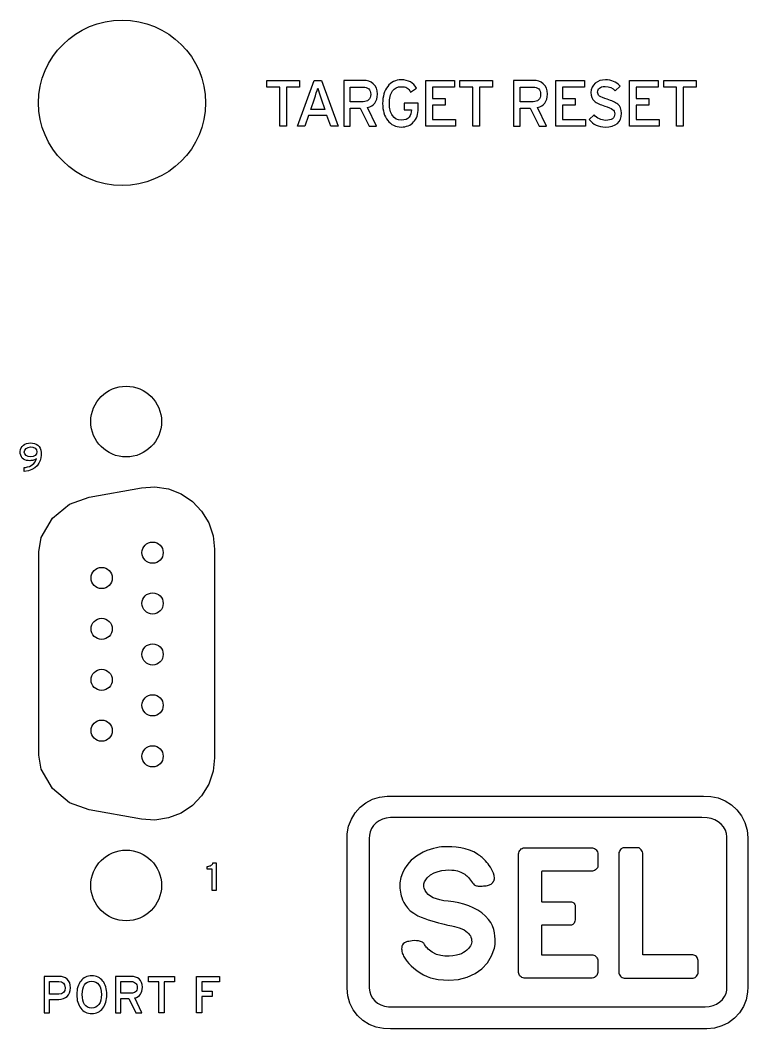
# Model space of a CAD drawing. Extents: x 0.9 to 53.1, y 0.9 to 35.1.
# Drawn here: x 35.745 to 37.289, y 9.65 to 11.79 of the extents above; entities that cross this region are included whole.
import ezdxf

# ---------------------------------------------------------------- set-up
doc = ezdxf.new("R2010")
doc.units = 0
doc.header["$MEASUREMENT"] = 0
doc.layers.add('2.0_____DWG', color=7, linetype='CONTINUOUS')

# ---------------------------------------------------------------- blocks, each defined once
blk = doc.blocks.new('BLK118')
at = {"layer": '2.0_____DWG'}
for points in [[(0.1665, 0.2099), (0.1665, 0.1268), (0.1524, 0.1268), (0.1524, 0.2099), (0.125, 0.2099), (0.125, 0.2241), (0.1941, 0.2241), (0.1941, 0.2099)], [(0.2604, 0.1268), (0.2523, 0.1499), (0.2133, 0.1499), (0.2053, 0.1268), (0.1901, 0.1268), (0.2252, 0.2241), (0.2406, 0.2241), (0.276, 0.1268)], [(0.4618, 0.1268), (0.4618, 0.2241), (0.5225, 0.2241), (0.5225, 0.2099), (0.4761, 0.2099), (0.4761, 0.1858), (0.503, 0.1858), (0.503, 0.1716), (0.4761, 0.1716), (0.4761, 0.1411), (0.5246, 0.1411), (0.5246, 0.1268)], [(0.5759, 0.2099), (0.5759, 0.1268), (0.5619, 0.1268), (0.5619, 0.2099), (0.5344, 0.2099), (0.5344, 0.2241), (0.6036, 0.2241), (0.6036, 0.2099)], [(0.7377, 0.1268), (0.7377, 0.2241), (0.7984, 0.2241), (0.7984, 0.2099), (0.7519, 0.2099), (0.7519, 0.1858), (0.7789, 0.1858), (0.7789, 0.1716), (0.7519, 0.1716), (0.7519, 0.1411), (0.8004, 0.1411), (0.8004, 0.1268)], [(0.894, 0.1268), (0.894, 0.2241), (0.9547, 0.2241), (0.9547, 0.2099), (0.9082, 0.2099), (0.9082, 0.1858), (0.9352, 0.1858), (0.9352, 0.1716), (0.9082, 0.1716), (0.9082, 0.1411), (0.9567, 0.1411), (0.9567, 0.1268)], [(1.0081, 0.2099), (1.0081, 0.1268), (0.994, 0.1268), (0.994, 0.2099), (0.9666, 0.2099), (0.9666, 0.2241), (1.0357, 0.2241), (1.0357, 0.2099)]]:
    blk.add_lwpolyline(points, close=True, dxfattribs=at)
for points, knots in [([(0.3593, 0.195), (0.3591, 0.1794), (0.3521, 0.1699), (0.3386, 0.1665), (0.3386, 0.1665), (0.3577, 0.1268), (0.3577, 0.1268), (0.3577, 0.1268), (0.3415, 0.1268), (0.3415, 0.1268), (0.3415, 0.1268), (0.3228, 0.1651), (0.3228, 0.1651), (0.3228, 0.1651), (0.3016, 0.1651), (0.3016, 0.1651), (0.3016, 0.1651), (0.3016, 0.1268), (0.3016, 0.1268), (0.3016, 0.1268), (0.2877, 0.1268), (0.2877, 0.1268), (0.2877, 0.1268), (0.2877, 0.2241), (0.2877, 0.2241), (0.2877, 0.2241), (0.3291, 0.2241), (0.3291, 0.2241), (0.3376, 0.2241), (0.3447, 0.2218), (0.3504, 0.217), (0.3562, 0.2123), (0.3593, 0.2051), (0.3593, 0.195)], [0, 0, 0, 0, 1, 1, 1, 2, 2, 2, 3, 3, 3, 4, 4, 4, 5, 5, 5, 6, 6, 6, 7, 7, 7, 8, 8, 8, 9, 9, 9, 10, 10, 10, 11, 11, 11, 11]), ([(0.4459, 0.1648), (0.4457, 0.1522), (0.4425, 0.1428), (0.4359, 0.136), (0.4295, 0.1289), (0.4208, 0.1255), (0.4101, 0.1251), (0.3977, 0.1255), (0.3881, 0.1302), (0.3811, 0.1394), (0.374, 0.1485), (0.3704, 0.1604), (0.3703, 0.1753), (0.3704, 0.1906), (0.374, 0.2024), (0.3811, 0.2116), (0.3881, 0.2207), (0.3977, 0.2255), (0.4101, 0.2255), (0.4252, 0.2255), (0.4359, 0.2194), (0.4422, 0.2075), (0.4422, 0.2075), (0.4298, 0.1994), (0.4298, 0.1994), (0.4274, 0.2035), (0.4247, 0.2065), (0.4218, 0.2085), (0.4188, 0.2102), (0.4149, 0.2109), (0.4101, 0.2109), (0.4018, 0.2109), (0.3955, 0.2079), (0.3913, 0.2018), (0.3869, 0.1953), (0.3847, 0.1865), (0.3847, 0.1753), (0.3847, 0.1645), (0.3869, 0.156), (0.3913, 0.1495), (0.3955, 0.1431), (0.4018, 0.1397), (0.4101, 0.1397), (0.4178, 0.14), (0.4232, 0.1421), (0.4267, 0.1465), (0.43, 0.1509), (0.4315, 0.156), (0.4315, 0.1617), (0.4315, 0.1617), (0.4315, 0.1621), (0.4315, 0.1621), (0.4315, 0.1621), (0.4161, 0.1621), (0.4161, 0.1621), (0.4161, 0.1621), (0.4161, 0.176), (0.4161, 0.176), (0.4161, 0.176), (0.4459, 0.176), (0.4459, 0.176), (0.4459, 0.176), (0.4459, 0.1648), (0.4459, 0.1648)], [0, 0, 0, 0, 1, 1, 1, 2, 2, 2, 3, 3, 3, 4, 4, 4, 5, 5, 5, 6, 6, 6, 7, 7, 7, 8, 8, 8, 9, 9, 9, 10, 10, 10, 11, 11, 11, 12, 12, 12, 13, 13, 13, 14, 14, 14, 15, 15, 15, 16, 16, 16, 17, 17, 17, 18, 18, 18, 19, 19, 19, 20, 20, 20, 21, 21, 21, 21]), ([(0.7199, 0.195), (0.7197, 0.1794), (0.7128, 0.1699), (0.6992, 0.1665), (0.6992, 0.1665), (0.7183, 0.1268), (0.7183, 0.1268), (0.7183, 0.1268), (0.7021, 0.1268), (0.7021, 0.1268), (0.7021, 0.1268), (0.6834, 0.1651), (0.6834, 0.1651), (0.6834, 0.1651), (0.6622, 0.1651), (0.6622, 0.1651), (0.6622, 0.1651), (0.6622, 0.1268), (0.6622, 0.1268), (0.6622, 0.1268), (0.6483, 0.1268), (0.6483, 0.1268), (0.6483, 0.1268), (0.6483, 0.2241), (0.6483, 0.2241), (0.6483, 0.2241), (0.6897, 0.2241), (0.6897, 0.2241), (0.6982, 0.2241), (0.7053, 0.2218), (0.7111, 0.217), (0.7168, 0.2123), (0.7199, 0.2051), (0.7199, 0.195)], [0, 0, 0, 0, 1, 1, 1, 2, 2, 2, 3, 3, 3, 4, 4, 4, 5, 5, 5, 6, 6, 6, 7, 7, 7, 8, 8, 8, 9, 9, 9, 10, 10, 10, 11, 11, 11, 11]), ([(0.877, 0.1546), (0.8772, 0.1356), (0.8657, 0.1258), (0.8423, 0.1251), (0.8282, 0.1255), (0.817, 0.1309), (0.8087, 0.1411), (0.8087, 0.1411), (0.8189, 0.1509), (0.8189, 0.1509), (0.8258, 0.1434), (0.834, 0.1397), (0.8433, 0.1394), (0.8564, 0.1394), (0.8628, 0.1441), (0.8628, 0.1536), (0.8628, 0.1573), (0.8613, 0.1604), (0.8582, 0.1628), (0.855, 0.1651), (0.8494, 0.1675), (0.8416, 0.1699), (0.8318, 0.1726), (0.8243, 0.176), (0.8196, 0.1801), (0.8146, 0.1841), (0.8121, 0.1902), (0.8121, 0.1984), (0.8123, 0.2068), (0.8153, 0.2136), (0.8213, 0.2184), (0.827, 0.2231), (0.8343, 0.2255), (0.8431, 0.2255), (0.8557, 0.2255), (0.8659, 0.2211), (0.874, 0.2123), (0.874, 0.2123), (0.864, 0.2021), (0.864, 0.2021), (0.8584, 0.2082), (0.8511, 0.2112), (0.8421, 0.2112), (0.8365, 0.2112), (0.8326, 0.2102), (0.8301, 0.2079), (0.8277, 0.2055), (0.8263, 0.2028), (0.8263, 0.1994), (0.8263, 0.1977), (0.8267, 0.196), (0.8274, 0.195), (0.8279, 0.1936), (0.8291, 0.1923), (0.8306, 0.1909), (0.8336, 0.1889), (0.8391, 0.1865), (0.8469, 0.1841), (0.8564, 0.1814), (0.8636, 0.178), (0.8691, 0.1736), (0.8743, 0.1695), (0.877, 0.1631), (0.877, 0.1546)], [0, 0, 0, 0, 1, 1, 1, 2, 2, 2, 3, 3, 3, 4, 4, 4, 5, 5, 5, 6, 6, 6, 7, 7, 7, 8, 8, 8, 9, 9, 9, 10, 10, 10, 11, 11, 11, 12, 12, 12, 13, 13, 13, 14, 14, 14, 15, 15, 15, 16, 16, 16, 17, 17, 17, 18, 18, 18, 19, 19, 19, 20, 20, 20, 21, 21, 21, 21]), ([(0.2399, 0.1851), (0.237, 0.1943), (0.2345, 0.2018), (0.2326, 0.2075), (0.2309, 0.2018), (0.2285, 0.1943), (0.2255, 0.1851), (0.2255, 0.1851), (0.2179, 0.1628), (0.2179, 0.1628), (0.2179, 0.1628), (0.2477, 0.1628), (0.2477, 0.1628), (0.2477, 0.1628), (0.2399, 0.1851), (0.2399, 0.1851)], [0, 0, 0, 0, 1, 1, 1, 2, 2, 2, 3, 3, 3, 4, 4, 4, 5, 5, 5, 5]), ([(0.345, 0.1946), (0.345, 0.1997), (0.3435, 0.2038), (0.3408, 0.2062), (0.3379, 0.2089), (0.334, 0.2102), (0.3291, 0.2102), (0.3291, 0.2102), (0.3016, 0.2102), (0.3016, 0.2102), (0.3016, 0.2102), (0.3016, 0.179), (0.3016, 0.179), (0.3016, 0.179), (0.3291, 0.179), (0.3291, 0.179), (0.334, 0.179), (0.3377, 0.1804), (0.3406, 0.1828), (0.3435, 0.1855), (0.345, 0.1892), (0.345, 0.1946)], [0, 0, 0, 0, 1, 1, 1, 2, 2, 2, 3, 3, 3, 4, 4, 4, 5, 5, 5, 6, 6, 6, 7, 7, 7, 7]), ([(0.7056, 0.1946), (0.7056, 0.1997), (0.7041, 0.2038), (0.7014, 0.2062), (0.6985, 0.2089), (0.6946, 0.2102), (0.6897, 0.2102), (0.6897, 0.2102), (0.6622, 0.2102), (0.6622, 0.2102), (0.6622, 0.2102), (0.6622, 0.179), (0.6622, 0.179), (0.6622, 0.179), (0.6897, 0.179), (0.6897, 0.179), (0.6946, 0.179), (0.6983, 0.1804), (0.7012, 0.1828), (0.7041, 0.1855), (0.7056, 0.1892), (0.7056, 0.1946)], [0, 0, 0, 0, 1, 1, 1, 2, 2, 2, 3, 3, 3, 4, 4, 4, 5, 5, 5, 6, 6, 6, 7, 7, 7, 7])]:
    blk.add_open_spline(points, degree=3, knots=knots, dxfattribs=at)
blk = doc.blocks.new('BLK117')
at = {"layer": '2.0_____DWG'}
for points in [[(0.3793, 0.1929), (0.3793, 0.1265), (0.3679, 0.1265), (0.3679, 0.1929), (0.346, 0.1929), (0.346, 0.2041), (0.4013, 0.2041), (0.4013, 0.1929)], [(0.4595, 0.1929), (0.4595, 0.1726), (0.4812, 0.1726), (0.4812, 0.1611), (0.4595, 0.1611), (0.4595, 0.1265), (0.4483, 0.1265), (0.4483, 0.2041), (0.4968, 0.2041), (0.4968, 0.1929)]]:
    blk.add_lwpolyline(points, close=True, dxfattribs=at)
for points, knots in [([(0.1807, 0.1801), (0.1806, 0.1719), (0.1782, 0.1658), (0.1736, 0.1617), (0.1692, 0.1577), (0.1631, 0.1553), (0.1556, 0.1553), (0.1556, 0.1553), (0.136, 0.1553), (0.136, 0.1553), (0.136, 0.1553), (0.136, 0.1265), (0.136, 0.1265), (0.136, 0.1265), (0.125, 0.1265), (0.125, 0.1265), (0.125, 0.1265), (0.125, 0.2041), (0.125, 0.2041), (0.125, 0.2041), (0.1565, 0.2041), (0.1565, 0.2041), (0.1636, 0.2041), (0.1694, 0.2021), (0.1738, 0.1984), (0.1784, 0.1943), (0.1806, 0.1882), (0.1807, 0.1801)], [0, 0, 0, 0, 1, 1, 1, 2, 2, 2, 3, 3, 3, 4, 4, 4, 5, 5, 5, 6, 6, 6, 7, 7, 7, 8, 8, 8, 9, 9, 9, 9]), ([(0.1692, 0.1801), (0.169, 0.1889), (0.1646, 0.1933), (0.1561, 0.1933), (0.1561, 0.1933), (0.136, 0.1933), (0.136, 0.1933), (0.136, 0.1933), (0.136, 0.1665), (0.136, 0.1665), (0.136, 0.1665), (0.1561, 0.1665), (0.1561, 0.1665), (0.1648, 0.1665), (0.1692, 0.1709), (0.1692, 0.1801)], [0, 0, 0, 0, 1, 1, 1, 2, 2, 2, 3, 3, 3, 4, 4, 4, 5, 5, 5, 5]), ([(0.2577, 0.1655), (0.2577, 0.1533), (0.2548, 0.1438), (0.2492, 0.1367), (0.2435, 0.1292), (0.2357, 0.1255), (0.2258, 0.1251), (0.216, 0.1255), (0.2082, 0.1292), (0.2026, 0.1367), (0.1968, 0.1438), (0.194, 0.1533), (0.194, 0.1655), (0.194, 0.1773), (0.1968, 0.1872), (0.2026, 0.1943), (0.2082, 0.2018), (0.216, 0.2055), (0.2258, 0.2055), (0.2357, 0.2055), (0.2435, 0.2018), (0.2492, 0.1943), (0.2548, 0.1872), (0.2577, 0.1773), (0.2577, 0.1655)], [0, 0, 0, 0, 1, 1, 1, 2, 2, 2, 3, 3, 3, 4, 4, 4, 5, 5, 5, 6, 6, 6, 7, 7, 7, 8, 8, 8, 8]), ([(0.2462, 0.1655), (0.2462, 0.1743), (0.2445, 0.1811), (0.2411, 0.1862), (0.2375, 0.1912), (0.2324, 0.194), (0.2258, 0.194), (0.2192, 0.194), (0.2141, 0.1912), (0.2107, 0.1862), (0.2072, 0.1811), (0.2055, 0.1743), (0.2055, 0.1655), (0.2055, 0.1567), (0.2072, 0.1495), (0.2107, 0.1448), (0.2141, 0.1394), (0.2192, 0.137), (0.2258, 0.137), (0.2324, 0.137), (0.2375, 0.1394), (0.2411, 0.1448), (0.2445, 0.1495), (0.2462, 0.1567), (0.2462, 0.1655)], [0, 0, 0, 0, 1, 1, 1, 2, 2, 2, 3, 3, 3, 4, 4, 4, 5, 5, 5, 6, 6, 6, 7, 7, 7, 8, 8, 8, 8]), ([(0.3333, 0.1811), (0.3332, 0.1685), (0.3277, 0.1611), (0.3169, 0.1584), (0.3169, 0.1584), (0.3321, 0.1265), (0.3321, 0.1265), (0.3321, 0.1265), (0.3192, 0.1265), (0.3192, 0.1265), (0.3192, 0.1265), (0.3043, 0.1573), (0.3043, 0.1573), (0.3043, 0.1573), (0.2872, 0.1573), (0.2872, 0.1573), (0.2872, 0.1573), (0.2872, 0.1265), (0.2872, 0.1265), (0.2872, 0.1265), (0.2762, 0.1265), (0.2762, 0.1265), (0.2762, 0.1265), (0.2762, 0.2041), (0.2762, 0.2041), (0.2762, 0.2041), (0.3092, 0.2041), (0.3092, 0.2041), (0.316, 0.2041), (0.3218, 0.2024), (0.3264, 0.1987), (0.3309, 0.195), (0.3333, 0.1889), (0.3333, 0.1811)], [0, 0, 0, 0, 1, 1, 1, 2, 2, 2, 3, 3, 3, 4, 4, 4, 5, 5, 5, 6, 6, 6, 7, 7, 7, 8, 8, 8, 9, 9, 9, 10, 10, 10, 11, 11, 11, 11]), ([(0.322, 0.1807), (0.322, 0.1848), (0.3208, 0.1879), (0.3186, 0.1899), (0.3162, 0.1923), (0.3131, 0.1933), (0.3092, 0.1933), (0.3092, 0.1933), (0.2872, 0.1933), (0.2872, 0.1933), (0.2872, 0.1933), (0.2872, 0.1682), (0.2872, 0.1682), (0.2872, 0.1682), (0.3092, 0.1682), (0.3092, 0.1682), (0.3131, 0.1682), (0.3162, 0.1692), (0.3184, 0.1712), (0.3208, 0.1733), (0.322, 0.1763), (0.322, 0.1807)], [0, 0, 0, 0, 1, 1, 1, 2, 2, 2, 3, 3, 3, 4, 4, 4, 5, 5, 5, 6, 6, 6, 7, 7, 7, 7])]:
    blk.add_open_spline(points, degree=3, knots=knots, dxfattribs=at)

msp = doc.modelspace()

# ---------------------------------------------------------------- linework, layer by layer
at = {"layer": '2.0_____DWG'}
for points in [[(35.7535, 10.8327), (35.7535, 10.833), (35.7535, 10.8339), (35.7535, 10.8351), (35.7535, 10.8366), (35.7535, 10.8381), (35.7535, 10.8394), (35.7535, 10.8405), (35.7535, 10.8411), (35.7561, 10.8413), (35.7605, 10.8421), (35.7645, 10.8433), (35.7681, 10.845), (35.7714, 10.8471), (35.7742, 10.8498), (35.7766, 10.8529), (35.7786, 10.8566), (35.7797, 10.8599), (35.7782, 10.8588), (35.7767, 10.8579), (35.7751, 10.8571), (35.7734, 10.8565), (35.7716, 10.856), (35.7697, 10.8557), (35.7676, 10.8555), (35.7652, 10.8554), (35.7619, 10.8555), (35.7583, 10.8561), (35.7551, 10.8572), (35.7521, 10.8588), (35.7496, 10.861), (35.7475, 10.8636), (35.7461, 10.8669), (35.7452, 10.8706), (35.745, 10.8749), (35.7457, 10.879), (35.7471, 10.8826), (35.7491, 10.8857), (35.7518, 10.8882), (35.755, 10.8902), (35.7587, 10.8917), (35.7627, 10.8926), (35.7671, 10.893), (35.7714, 10.8928), (35.7754, 10.892), (35.7791, 10.8906), (35.7823, 10.8885), (35.785, 10.8857), (35.7871, 10.8822), (35.7886, 10.8779), (35.7895, 10.8729), (35.7895, 10.8672), (35.7888, 10.8615), (35.7872, 10.8557), (35.7847, 10.85), (35.781, 10.8447), (35.7762, 10.8401), (35.7701, 10.8364), (35.7625, 10.8338)], [(36.0025, 10.7981), (36.0308, 10.7998), (36.0597, 10.7957), (36.0866, 10.7848), (36.1104, 10.7692), (36.13, 10.7486), (36.1451, 10.7238), (36.1544, 10.6963), (36.1575, 10.6679), (36.1575, 10.225), (36.1544, 10.1969), (36.1451, 10.1694), (36.13, 10.1443), (36.1104, 10.124), (36.0866, 10.108), (36.0597, 10.0975), (36.0308, 10.0931), (36.0025, 10.0951), (35.8915, 10.1145), (35.8498, 10.1297), (35.8133, 10.1599), (35.7899, 10.2009), (35.7848, 10.2311), (35.7848, 10.6621), (35.7899, 10.6923), (35.8133, 10.7333), (35.8498, 10.7635), (35.8915, 10.7784)], [(36.5237, 10.1436), (36.5497, 10.1436), (36.6187, 10.1436), (36.7175, 10.1436), (36.8328, 10.1436), (36.9515, 10.1436), (37.0603, 10.1436), (37.1458, 10.1436), (37.1949, 10.1436), (37.21, 10.1432), (37.2259, 10.14), (37.2407, 10.134), (37.2541, 10.1254), (37.2657, 10.1146), (37.2753, 10.1019), (37.2825, 10.0876), (37.2871, 10.072), (37.2887, 10.0555), (37.2887, 10.0433), (37.2887, 10.0108), (37.2887, 9.9643), (37.2887, 9.91), (37.2887, 9.8541), (37.2887, 9.803), (37.2887, 9.7627), (37.2887, 9.7396), (37.2883, 9.7281), (37.2852, 9.7121), (37.2792, 9.6974), (37.2708, 9.6842), (37.2601, 9.6727), (37.2476, 9.6633), (37.2335, 9.6563), (37.2181, 9.6518), (37.2017, 9.6503), (37.1758, 9.6503), (37.1068, 9.6503), (37.008, 9.6503), (36.8926, 9.6503), (36.7739, 9.6503), (36.6652, 9.6503), (36.5796, 9.6503), (36.5305, 9.6503), (36.5155, 9.6507), (36.4999, 9.6537), (36.4853, 9.6595), (36.4722, 9.6677), (36.4609, 9.6782), (36.4515, 9.6906), (36.4444, 9.7046), (36.44, 9.72), (36.4384, 9.7364), (36.4384, 9.7486), (36.4384, 9.7811), (36.4384, 9.8276), (36.4384, 9.8819), (36.4384, 9.9377), (36.4384, 9.9889), (36.4384, 10.0292), (36.4384, 10.0523), (36.4388, 10.0638), (36.4419, 10.0799), (36.4476, 10.0949), (36.4559, 10.1084), (36.4663, 10.1203), (36.4786, 10.13), (36.4924, 10.1374), (36.5076, 10.142)], [(36.5305, 10.0982), (36.5218, 10.0974), (36.5138, 10.0952), (36.5065, 10.0917), (36.5001, 10.0871), (36.4947, 10.0816), (36.4904, 10.0753), (36.4875, 10.0683), (36.4859, 10.061), (36.4857, 10.054), (36.4857, 10.0307), (36.4857, 9.9902), (36.4857, 9.9388), (36.4857, 9.8826), (36.4857, 9.8281), (36.4857, 9.7813), (36.4857, 9.7487), (36.4857, 9.7364), (36.4865, 9.7289), (36.4888, 9.7219), (36.4924, 9.7154), (36.4973, 9.7097), (36.5032, 9.7049), (36.51, 9.701), (36.5177, 9.6983), (36.5261, 9.6969), (36.5371, 9.6967), (36.5855, 9.6967), (36.6697, 9.6967), (36.7768, 9.6967), (36.8936, 9.6967), (37.0072, 9.6967), (37.1045, 9.6967), (37.1724, 9.6967), (37.198, 9.6967), (37.2067, 9.6974), (37.215, 9.6995), (37.2225, 9.7028), (37.2291, 9.7072), (37.2348, 9.7125), (37.2393, 9.7186), (37.2424, 9.7253), (37.244, 9.7326), (37.2443, 9.7396), (37.2443, 9.7628), (37.2443, 9.8033), (37.2443, 9.8548), (37.2443, 9.9109), (37.2443, 9.9655), (37.2443, 10.0122), (37.2443, 10.0449), (37.2443, 10.0572), (37.2434, 10.0647), (37.241, 10.0719), (37.2372, 10.0785), (37.2321, 10.0845), (37.2259, 10.0895), (37.2188, 10.0936), (37.2109, 10.0965), (37.2024, 10.098), (37.1913, 10.0982), (37.143, 10.0982), (37.0587, 10.0982), (36.9517, 10.0982), (36.8348, 10.0982), (36.7212, 10.0982), (36.624, 10.0982), (36.556, 10.0982)], [(36.5985, 9.834), (36.5945, 9.8357), (36.5902, 9.8368), (36.5857, 9.8372), (36.5812, 9.8373), (36.5769, 9.837), (36.5729, 9.8365), (36.5695, 9.8358), (36.5668, 9.8352), (36.5646, 9.8345), (36.5606, 9.8329), (36.5578, 9.8307), (36.556, 9.8282), (36.5549, 9.8255), (36.5544, 9.8228), (36.5543, 9.8202), (36.5545, 9.8179), (36.5547, 9.816), (36.5549, 9.8143), (36.5556, 9.8117), (36.5564, 9.8093), (36.5573, 9.8069), (36.5584, 9.8047), (36.5597, 9.8024), (36.561, 9.8003), (36.5626, 9.7981), (36.5642, 9.7959), (36.5663, 9.793), (36.5697, 9.7887), (36.5743, 9.7839), (36.58, 9.7789), (36.5865, 9.7739), (36.5935, 9.7691), (36.6008, 9.7648), (36.6081, 9.7612), (36.6152, 9.7585), (36.6318, 9.7551), (36.6541, 9.7535), (36.6747, 9.7552), (36.6935, 9.76), (36.7102, 9.7676), (36.7245, 9.7778), (36.7362, 9.7903), (36.7452, 9.8049), (36.7511, 9.8214), (36.7524, 9.8291), (36.7527, 9.8342), (36.7527, 9.8403), (36.7523, 9.847), (36.7513, 9.8541), (36.7496, 9.8613), (36.747, 9.8685), (36.7435, 9.8755), (36.7388, 9.8819), (36.7319, 9.8895), (36.7241, 9.8963), (36.7156, 9.9022), (36.7063, 9.9072), (36.6965, 9.9114), (36.6861, 9.9148), (36.6753, 9.9175), (36.6641, 9.9195), (36.6527, 9.9209), (36.6437, 9.922), (36.6355, 9.9237), (36.6281, 9.9258), (36.6215, 9.9284), (36.6157, 9.9315), (36.6109, 9.9351), (36.607, 9.9393), (36.604, 9.944), (36.6022, 9.9488), (36.6015, 9.9513), (36.6011, 9.9535), (36.6012, 9.9557), (36.6016, 9.9577), (36.6022, 9.9598), (36.6031, 9.9619), (36.6041, 9.9641), (36.6053, 9.9666), (36.6084, 9.9707), (36.6156, 9.9767), (36.6235, 9.981), (36.6315, 9.984), (36.6396, 9.9859), (36.6473, 9.9868), (36.6544, 9.9872), (36.6606, 9.9871), (36.6656, 9.9868), (36.6693, 9.9863), (36.6728, 9.9853), (36.6762, 9.9842), (36.6795, 9.9829), (36.6826, 9.9814), (36.6855, 9.9798), (36.6882, 9.9782), (36.6905, 9.9765), (36.6925, 9.9747), (36.6941, 9.9731), (36.6959, 9.971), (36.6979, 9.9684), (36.7001, 9.9657), (36.7024, 9.9628), (36.7045, 9.9602), (36.7065, 9.9578), (36.7083, 9.956), (36.7096, 9.9549), (36.7112, 9.9543), (36.7129, 9.9538), (36.7146, 9.9534), (36.7165, 9.9532), (36.7184, 9.953), (36.7205, 9.953), (36.7228, 9.9531), (36.7253, 9.9532), (36.7281, 9.9534), (36.731, 9.9536), (36.7337, 9.9539), (36.7362, 9.9542), (36.7384, 9.9547), (36.7405, 9.9554), (36.7424, 9.9562), (36.7441, 9.9573), (36.7456, 9.9586), (36.7469, 9.9603), (36.7479, 9.9614), (36.7488, 9.9624), (36.7494, 9.9633), (36.75, 9.9641), (36.7504, 9.9649), (36.7507, 9.9657), (36.7509, 9.9667), (36.7511, 9.9679), (36.7512, 9.9702), (36.7504, 9.9754), (36.7491, 9.9803), (36.7473, 9.9848), (36.7451, 9.989), (36.7427, 9.9929), (36.7401, 9.9966), (36.7375, 10), (36.735, 10.0033), (36.7324, 10.0064), (36.7297, 10.0091), (36.7273, 10.0114), (36.725, 10.0134), (36.7228, 10.0152), (36.7206, 10.0169), (36.7183, 10.0186), (36.7158, 10.0203), (36.713, 10.0222), (36.7073, 10.0256), (36.6985, 10.0294), (36.6892, 10.0322), (36.6796, 10.0343), (36.6702, 10.0356), (36.6611, 10.0363), (36.6525, 10.0366), (36.6449, 10.0364), (36.6385, 10.036), (36.6336, 10.0355), (36.6281, 10.0345), (36.6218, 10.0329), (36.615, 10.0308), (36.6077, 10.0282), (36.6002, 10.0249), (36.5928, 10.0211), (36.5857, 10.0167), (36.5791, 10.0117), (36.5748, 10.0078), (36.5702, 10.003), (36.5653, 9.9968), (36.5603, 9.9894), (36.5559, 9.9807), (36.5525, 9.971), (36.5504, 9.9601), (36.5503, 9.9483), (36.5524, 9.9356), (36.5533, 9.9323), (36.5544, 9.9285), (36.5562, 9.9237), (36.5587, 9.9184), (36.5622, 9.9127), (36.5667, 9.9068), (36.5726, 9.9009), (36.5799, 9.8953), (36.5886, 9.8903), (36.5958, 9.887), (36.6032, 9.884), (36.6107, 9.8813), (36.6181, 9.879), (36.6253, 9.877), (36.6322, 9.8752), (36.6387, 9.8736), (36.6445, 9.8722), (36.6491, 9.8711), (36.6525, 9.8703), (36.6565, 9.8694), (36.6611, 9.8685), (36.6661, 9.8675), (36.6713, 9.8662), (36.6766, 9.8647), (36.6818, 9.8627), (36.6866, 9.8602), (36.6908, 9.8574), (36.6938, 9.8549), (36.6964, 9.8524), (36.6985, 9.8499), (36.7002, 9.8472), (36.7014, 9.8444), (36.7023, 9.8414), (36.7028, 9.8382), (36.7029, 9.8347), (36.7028, 9.8318), (36.702, 9.8293), (36.7005, 9.8265), (36.6985, 9.8235), (36.6959, 9.8205), (36.6928, 9.8174), (36.6893, 9.8145), (36.6853, 9.8119), (36.681, 9.8096), (36.6764, 9.8078), (36.6704, 9.8062), (36.6632, 9.8049), (36.655, 9.8041), (36.6462, 9.8043), (36.6371, 9.8055), (36.6279, 9.8082), (36.6191, 9.8126), (36.6108, 9.819), (36.6081, 9.8219), (36.6065, 9.8238), (36.6052, 9.8256), (36.6041, 9.8273), (36.6031, 9.8289), (36.6022, 9.8304), (36.6011, 9.8317), (36.5999, 9.8329)], [(36.8024, 10.0016), (36.8024, 10.0016), (36.8024, 10.0016), (36.8024, 10.0016), (36.8024, 10.0016), (36.8024, 10.0016), (36.8024, 10.0016), (36.8024, 10.0016), (36.8024, 10.0016), (36.8024, 10.0016), (36.8024, 10.0025), (36.8024, 10.0044), (36.8024, 10.0071), (36.8024, 10.0102), (36.8024, 10.0133), (36.8024, 10.0162), (36.8024, 10.0185), (36.8024, 10.0199), (36.8025, 10.0212), (36.8028, 10.0238), (36.8036, 10.0262), (36.8047, 10.0284), (36.8061, 10.0303), (36.8078, 10.0319), (36.8099, 10.0331), (36.8122, 10.034), (36.8148, 10.0344), (36.8176, 10.0344), (36.8275, 10.0344), (36.8446, 10.0344), (36.8662, 10.0344), (36.8901, 10.0344), (36.9135, 10.0344), (36.9342, 10.0344), (36.9496, 10.0344), (36.9572, 10.0344), (36.9593, 10.0343), (36.9615, 10.0338), (36.9636, 10.0328), (36.9655, 10.0315), (36.9671, 10.0298), (36.9685, 10.0278), (36.9695, 10.0256), (36.9702, 10.0231), (36.9704, 10.0205), (36.9704, 10.0195), (36.9704, 10.0173), (36.9704, 10.0142), (36.9704, 10.0103), (36.9704, 10.0063), (36.9704, 10.0025), (36.9704, 9.9993), (36.9704, 9.9972), (36.9704, 9.9963), (36.9702, 9.9941), (36.9695, 9.9921), (36.9685, 9.9903), (36.9671, 9.9886), (36.9655, 9.9872), (36.9636, 9.986), (36.9615, 9.9852), (36.9593, 9.9847), (36.9573, 9.9846), (36.9515, 9.9846), (36.94, 9.9846), (36.9244, 9.9846), (36.9067, 9.9846), (36.8888, 9.9846), (36.8725, 9.9846), (36.8596, 9.9846), (36.8521, 9.9846), (36.8509, 9.9841), (36.8509, 9.9799), (36.8509, 9.9723), (36.8509, 9.9626), (36.8509, 9.9517), (36.8509, 9.9409), (36.8509, 9.9313), (36.8509, 9.924), (36.8509, 9.9202), (36.8519, 9.9198), (36.8566, 9.9198), (36.8643, 9.9198), (36.874, 9.9198), (36.8845, 9.9198), (36.8948, 9.9198), (36.9037, 9.9198), (36.9103, 9.9198), (36.9132, 9.9198), (36.9148, 9.9197), (36.9165, 9.9192), (36.918, 9.9184), (36.9194, 9.9173), (36.9205, 9.9159), (36.9214, 9.9143), (36.9221, 9.9124), (36.9225, 9.9104), (36.9226, 9.9083), (36.9226, 9.9075), (36.9226, 9.9052), (36.9226, 9.9019), (36.9226, 9.8981), (36.9226, 9.8941), (36.9226, 9.8903), (36.9226, 9.8872), (36.9226, 9.8851), (36.9226, 9.884), (36.9224, 9.8813), (36.922, 9.8788), (36.9213, 9.8766), (36.9203, 9.8747), (36.9192, 9.8731), (36.9178, 9.8718), (36.9162, 9.8709), (36.9145, 9.8704), (36.913, 9.8703), (36.9093, 9.8703), (36.9023, 9.8703), (36.893, 9.8703), (36.8826, 9.8703), (36.8721, 9.8703), (36.8627, 9.8703), (36.8555, 9.8703), (36.8514, 9.8703), (36.8509, 9.8696), (36.8509, 9.8652), (36.8509, 9.8576), (36.8509, 9.8479), (36.8509, 9.8373), (36.8509, 9.8269), (36.8509, 9.8177), (36.8509, 9.8108), (36.8509, 9.8074), (36.853, 9.8073), (36.8616, 9.8073), (36.8752, 9.8073), (36.892, 9.8073), (36.91, 9.8073), (36.9274, 9.8073), (36.9424, 9.8073), (36.9531, 9.8073), (36.9575, 9.8073), (36.9597, 9.8071), (36.9619, 9.8065), (36.9639, 9.8055), (36.9658, 9.8041), (36.9674, 9.8025), (36.9687, 9.8007), (36.9697, 9.7986), (36.9703, 9.7964), (36.9704, 9.7944), (36.9704, 9.7934), (36.9704, 9.791), (36.9704, 9.7876), (36.9704, 9.7836), (36.9704, 9.7796), (36.9704, 9.7758), (36.9704, 9.7727), (36.9704, 9.7708), (36.9704, 9.7697), (36.9701, 9.7675), (36.9694, 9.7655), (36.9682, 9.7636), (36.9668, 9.7618), (36.9651, 9.7603), (36.9632, 9.7591), (36.9611, 9.7583), (36.9588, 9.7578), (36.9565, 9.7578), (36.9473, 9.7578), (36.9308, 9.7578), (36.9094, 9.7578), (36.8857, 9.7578), (36.8621, 9.7578), (36.8411, 9.7578), (36.8251, 9.7578), (36.8167, 9.7578), (36.8143, 9.7578), (36.8118, 9.7583), (36.8095, 9.7592), (36.8075, 9.7605), (36.8058, 9.762), (36.8044, 9.7637), (36.8034, 9.7657), (36.8027, 9.7677), (36.8024, 9.7699), (36.8024, 9.7759), (36.8024, 9.7957), (36.8024, 9.8261), (36.8024, 9.8628), (36.8024, 9.902), (36.8024, 9.9395), (36.8024, 9.9713), (36.8024, 9.9933)], [(37.0147, 9.7703), (37.015, 9.7681), (37.0157, 9.766), (37.0169, 9.764), (37.0184, 9.7622), (37.0201, 9.7606), (37.0221, 9.7593), (37.0241, 9.7584), (37.0262, 9.7579), (37.0282, 9.7578), (37.0367, 9.7578), (37.0532, 9.7578), (37.075, 9.7578), (37.0995, 9.7578), (37.1239, 9.7578), (37.1457, 9.7578), (37.1622, 9.7578), (37.1707, 9.7578), (37.1727, 9.7579), (37.1747, 9.7584), (37.1767, 9.7593), (37.1784, 9.7606), (37.18, 9.7622), (37.1813, 9.764), (37.1824, 9.766), (37.183, 9.7681), (37.1832, 9.7703), (37.1832, 9.7712), (37.1832, 9.7736), (37.1832, 9.777), (37.1832, 9.781), (37.1832, 9.7851), (37.1832, 9.7889), (37.1832, 9.792), (37.1832, 9.794), (37.1832, 9.7952), (37.1828, 9.7974), (37.1821, 9.7996), (37.1809, 9.8016), (37.1795, 9.8034), (37.1779, 9.8049), (37.176, 9.806), (37.1741, 9.8068), (37.172, 9.8072), (37.1696, 9.8073), (37.1612, 9.8073), (37.1475, 9.8073), (37.1307, 9.8073), (37.1126, 9.8073), (37.0951, 9.8073), (37.0802, 9.8073), (37.0698, 9.8073), (37.0659, 9.8073), (37.0659, 9.8151), (37.0659, 9.836), (37.0659, 9.866), (37.0659, 9.9012), (37.0659, 9.9377), (37.0659, 9.9716), (37.0659, 9.999), (37.0659, 10.016), (37.0659, 10.0205), (37.0656, 10.0232), (37.0649, 10.0257), (37.0639, 10.028), (37.0627, 10.03), (37.0613, 10.0317), (37.0597, 10.0331), (37.058, 10.034), (37.0562, 10.0344), (37.0551, 10.0344), (37.0527, 10.0344), (37.0489, 10.0344), (37.0441, 10.0344), (37.039, 10.0344), (37.0341, 10.0344), (37.0299, 10.0344), (37.027, 10.0344), (37.0259, 10.0344), (37.024, 10.0342), (37.0222, 10.0334), (37.0204, 10.0322), (37.0188, 10.0306), (37.0173, 10.0287), (37.0162, 10.0265), (37.0153, 10.024), (37.0148, 10.0214), (37.0147, 10.0186), (37.0147, 10.0052), (37.0147, 9.9794), (37.0147, 9.9452), (37.0147, 9.907), (37.0147, 9.8687), (37.0147, 9.8345), (37.0147, 9.8087), (37.0147, 9.7953), (37.0147, 9.794), (37.0147, 9.792), (37.0147, 9.7889), (37.0147, 9.7851), (37.0147, 9.781), (37.0147, 9.777), (37.0147, 9.7736), (37.0147, 9.7712)], [(36.1522, 9.9439), (36.1522, 9.9457), (36.1522, 9.9503), (36.1522, 9.9569), (36.1522, 9.9646), (36.1522, 9.9725), (36.1522, 9.9797), (36.1522, 9.9852), (36.1522, 9.9883), (36.1521, 9.9887), (36.1513, 9.9887), (36.1499, 9.9887), (36.1482, 9.9887), (36.1464, 9.9887), (36.1447, 9.9887), (36.1432, 9.9887), (36.1422, 9.9887), (36.1419, 9.9887), (36.1419, 9.989), (36.1419, 9.9897), (36.1419, 9.9906), (36.1419, 9.9916), (36.1419, 9.9927), (36.1419, 9.9937), (36.1419, 9.9944), (36.1419, 9.9948), (36.1434, 9.9949), (36.1454, 9.9952), (36.1472, 9.9957), (36.1489, 9.9963), (36.1504, 9.9972), (36.1517, 9.9982), (36.1527, 9.9995), (36.1534, 10.001), (36.1538, 10.0022), (36.1542, 10.0022), (36.1551, 10.0022), (36.1562, 10.0022), (36.1574, 10.0022), (36.1587, 10.0022), (36.1597, 10.0022), (36.1605, 10.0022), (36.1609, 10.0022), (36.1609, 10.0005), (36.1609, 9.995), (36.1609, 9.9867), (36.1609, 9.9768), (36.1609, 9.9665), (36.1609, 9.9569), (36.1609, 9.9492), (36.1609, 9.9447), (36.1608, 9.9439), (36.1602, 9.9439), (36.1591, 9.9439), (36.1578, 9.9439), (36.1562, 9.9439), (36.1547, 9.9439), (36.1535, 9.9439), (36.1526, 9.9439)]]:
    msp.add_lwpolyline(points, close=True, dxfattribs=at)
for centre, radius in [((35.9699, 10.9384), 0.075), ((36.0259, 10.6604), 0.0225), ((35.9179, 10.6065), 0.0225), ((36.0259, 10.5526), 0.0225), ((35.9179, 10.4987), 0.0225), ((36.0259, 10.4444), 0.0225), ((35.9179, 10.3905), 0.0225), ((36.0259, 10.3366), 0.0225), ((35.9179, 10.2827), 0.0225), ((36.0259, 10.2284), 0.0225), ((35.9699, 9.9544), 0.075)]:
    msp.add_circle(centre, radius, dxfattribs=at)
for centre, major_axis, ratio in [((35.9612, 11.6146), (0.1772, 0), 0.989474), ((35.7672, 10.874), (-0.0134, -0.0003), 0.784661)]:
    msp.add_ellipse(centre, major_axis=major_axis, ratio=ratio, dxfattribs=at)

# ---------------------------------------------------------------- block references
for name, p in [('BLK118', (36.1436, 11.4379)), ('BLK117', (35.6711, 9.5574))]:
    msp.add_blockref(name, p, dxfattribs=at)

doc.saveas('drawing.dxf')
